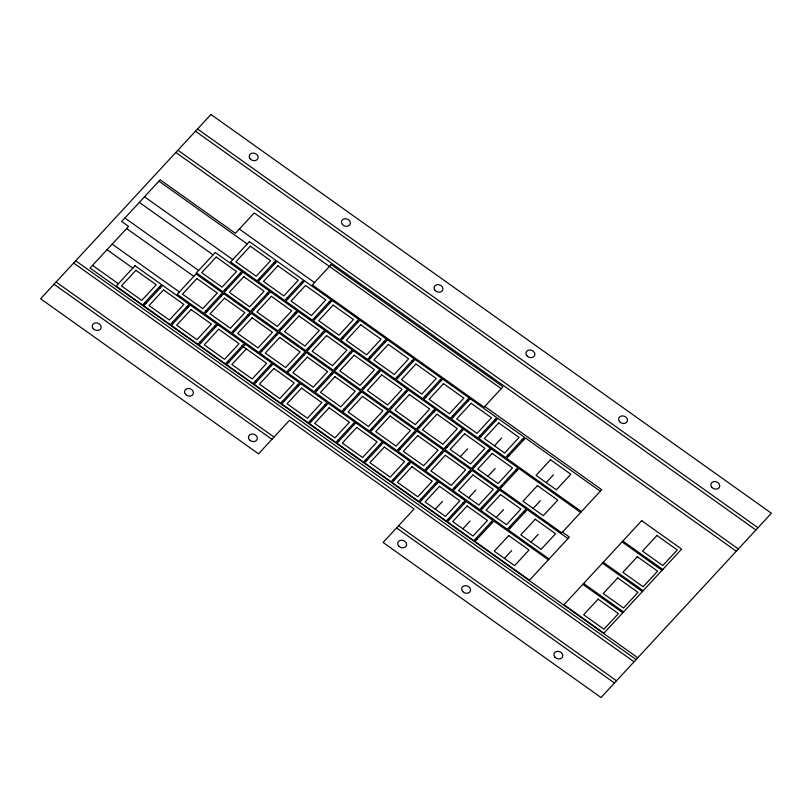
<?xml version="1.0" encoding="UTF-8"?>
<svg xmlns="http://www.w3.org/2000/svg" width="812" height="812" viewBox="0 0 812 812"><rect width="100%" height="100%" fill="white"/><g stroke="black" fill="none" stroke-linecap="round" stroke-linejoin="round"><path stroke-width="1.22" d="M246.31 348.866L231.867 364.486L252.187 378.95L266.63 363.329L242.128 345.892M460.323 456.679L467.539 448.863M435.252 509.195L442.469 501.39M494.467 445.788L501.684 437.972M487.921 476.319L495.147 468.504M468.666 497.797L475.893 489.981M462.85 528.835L470.077 521.02M496.274 517.437L503.501 509.621M546.222 482.612L553.449 474.797M533.139 508.485L540.366 500.679M504.445 558.423L511.661 550.617M530.957 542.111L538.183 534.296M197.539 128.996L757.982 527.749M195.469 131.229L755.911 529.982M177.919 150.22L738.362 548.963M175.859 152.453L736.291 551.206M501.217 388.654L254.237 212.937L235.389 233.328L160.187 179.817L121.678 221.493L128.57 226.396L90.051 268.072L637.785 657.771M239.317 229.075L314.508 282.566M484.754 406.477L601.702 489.687L561.813 532.834L500.07 488.905L518.919 468.514L580.661 512.443M600.281 491.23L525.455 437.993L506.617 458.374L581.433 511.611M158.949 181.167L247.224 243.976M273.735 262.834L274.832 263.616M301.343 282.474L302.429 283.256M328.941 302.115L330.037 302.896M356.549 321.755L357.635 322.537M384.147 341.395L385.243 342.177M411.755 361.035L412.841 361.807M439.353 380.676L440.449 381.447M466.961 400.316L468.047 401.087M494.569 419.956L495.655 420.728M522.167 439.596L523.253 440.368M144.506 196.788L232.78 259.596M259.292 278.465L260.378 279.237M286.9 298.105L287.986 298.877M314.498 317.746L315.594 318.517M342.106 337.386L343.192 338.157M369.704 357.026L370.8 357.798M397.312 376.666L398.398 377.438M424.909 396.307L426.006 397.078M452.517 415.947L453.603 416.718M480.115 435.577L481.212 436.359M507.723 455.217L508.809 455.999M622.834 541.066L662.795 569.496M622.063 541.908L662.013 570.328M139.329 202.391L213.079 254.856M239.591 273.725L240.677 274.497M267.199 293.365L268.285 294.137M294.797 313.006L295.893 313.777M322.405 332.646L323.491 333.417M350.002 352.286L351.099 353.058M377.61 371.926L378.697 372.698M405.208 391.567L406.304 392.338M432.816 411.197L433.902 411.978M460.414 430.837L461.51 431.619M488.022 450.477L489.108 451.259M515.63 470.118L516.716 470.899M124.886 218.012L198.635 270.487M225.147 289.346L226.233 290.128M252.755 308.986L253.841 309.768M280.353 328.627L281.439 329.408M307.961 348.267L309.047 349.048M335.559 367.907L336.655 368.689M363.167 387.547L364.253 388.329M390.765 407.188L391.861 407.959M418.373 426.828L419.459 427.599M445.971 446.468L447.067 447.239M473.579 466.108L474.665 466.88M501.177 485.749L502.273 486.52M562.462 532.124L569.364 537.036L529.485 580.184L475 541.421L493.848 521.04L548.323 559.803M603.225 562.29L643.175 590.72M567.943 538.579L527.262 509.642L508.424 530.023L549.095 558.961M602.443 563.132L642.404 591.552M126.611 228.517L193.824 276.344M220.336 295.203L221.432 295.984M247.944 314.843L249.03 315.624M275.542 334.483L276.638 335.265M303.15 354.123L304.236 354.895M330.748 373.764L331.844 374.535M358.356 393.404L359.442 394.175M385.954 413.044L387.05 413.815M413.562 432.684L414.648 433.456M441.17 452.325L442.256 453.096M468.768 471.965L469.854 472.736M496.376 491.605L497.462 492.376M523.973 511.245L525.07 512.017M112.168 244.148L179.381 291.965M205.893 310.834L206.979 311.605M233.501 330.474L234.587 331.245M261.099 350.114L262.195 350.885M288.707 369.754L289.793 370.526M316.304 389.395L317.401 390.166M343.912 409.025L344.998 409.806M371.51 428.665L372.606 429.446M399.118 448.305L400.204 449.087M426.716 467.945L427.812 468.727M454.324 487.586L455.41 488.367M481.932 507.226L483.018 508.007M509.53 526.866L510.616 527.638M583.605 583.513L623.555 611.943M582.833 584.356L622.784 612.776M107.001 249.741L132.803 268.102M159.314 286.971L160.4 287.742M186.922 306.611L188.008 307.383M214.52 326.251L215.616 327.023M269.726 365.522L270.822 366.303M297.334 385.162L298.42 385.944M324.932 404.802L326.028 405.584M352.54 424.443L353.626 425.224M380.138 444.083L381.234 444.864M407.746 463.723L408.832 464.505M435.354 483.363L436.44 484.135M462.952 503.004L464.038 503.775M490.56 522.644L491.646 523.415M92.548 265.372L118.359 283.733M144.871 302.592L145.957 303.373M172.479 322.232L173.565 323.014M200.077 341.872L201.163 342.654M227.685 361.513L228.771 362.284M255.283 381.153L256.379 381.924M282.891 400.793L283.977 401.564M310.488 420.433L311.585 421.205M338.096 440.074L339.183 440.845M365.694 459.714L366.791 460.485M393.302 479.354L394.388 480.125M420.9 498.994L421.996 499.766M448.508 518.635L449.594 519.406M476.116 538.275L477.202 539.046M75.709 260.794L636.141 659.547M73.638 263.037L634.081 661.78M56.089 282.018L274.009 437.069M398.601 525.719L616.531 680.771M54.018 284.251L271.939 439.302M396.54 527.952L614.461 683.004M210.958 114.472L40.6 298.775L258.52 453.827L289.498 420.311L414.09 508.962L383.122 542.477L601.042 697.528L771.4 513.225L210.958 114.472M135.005 265.727L116.157 286.108L142.668 304.977L161.517 284.586L135.005 265.727M135.898 270.305L121.455 285.936L141.775 300.389L156.219 284.768L135.898 270.305M162.603 285.367L143.765 305.748L170.276 324.617L189.115 304.226L162.603 285.367M163.496 289.945L149.053 305.576L169.383 320.029L183.827 304.409L163.496 289.945M215.281 252.481L196.433 272.862L222.945 291.731L241.793 271.35L215.281 252.481M196.027 273.959L177.178 294.35L203.69 313.209L222.539 292.827L196.027 273.959M216.175 257.059L201.731 272.69L222.052 287.154L236.495 271.523L216.175 257.059M196.92 278.546L182.477 294.167L202.797 308.631L217.24 293L196.92 278.546M190.211 305.007L171.362 325.389L197.874 344.258L216.723 323.866L190.211 305.007M249.426 241.59L230.578 261.982L257.089 280.84L275.938 260.459L249.426 241.59M191.104 309.585L176.661 325.216L196.981 339.67L211.424 324.049L191.104 309.585M250.319 246.178L235.876 261.799L256.196 276.263L270.64 260.642L250.319 246.178M242.879 272.121L224.041 292.503L250.553 311.372L269.391 290.98L242.879 272.121M223.625 293.599L204.786 313.99L231.298 332.849L250.137 312.468L223.625 293.599M243.773 276.699L229.329 292.33L249.66 306.784L264.103 291.163L243.773 276.699M224.518 298.187L210.075 313.808L230.405 328.271L244.848 312.64L224.518 298.187M217.809 324.648L198.97 345.029L225.482 363.888L244.321 343.506L217.809 324.648M277.024 261.231L258.186 281.622L284.697 300.481L303.536 280.099L277.024 261.231M218.702 329.225L204.259 344.846L224.589 359.31L239.032 343.689L218.702 329.225M277.917 265.818L263.474 281.439L283.804 295.903L298.248 280.272L277.917 265.818M270.487 291.762L251.639 312.143L278.151 331.012L296.999 310.62L270.487 291.762M251.233 313.239L232.384 333.63L258.896 352.489L277.745 332.108L251.233 313.239M271.381 296.339L256.937 311.97L277.257 326.424L291.701 310.803L271.381 296.339M252.126 317.817L237.683 333.448L258.003 347.912L272.446 332.281L252.126 317.817M245.417 344.288L226.568 364.669L253.09 383.528L271.929 363.147L245.417 344.288M304.632 280.871L285.783 301.262L312.305 320.121L331.144 299.74L304.632 280.871M305.525 285.459L291.082 301.079L311.402 315.543L325.845 299.912L305.525 285.459M331.144 264.56L312.305 284.951L484.104 407.177L502.943 386.796L331.144 264.56M298.085 311.402L279.247 331.783L305.759 350.652L324.597 330.261L298.085 311.402M278.831 332.879L259.992 353.261L286.504 372.129L305.342 351.748L278.831 332.879M298.978 315.98L284.535 331.611L304.865 346.064L319.309 330.443L298.978 315.98M279.724 337.457L265.28 353.088L285.611 367.552L300.054 351.921L279.724 337.457M273.015 363.918L254.176 384.309L280.688 403.168L299.537 382.787L273.015 363.918M332.23 300.511L313.391 320.902L339.903 339.761L358.752 319.38L332.23 300.511M273.918 368.506L259.464 384.127L279.795 398.59L294.238 382.959L273.918 368.506M333.133 305.099L318.68 320.72L339.01 335.183L353.453 319.552L333.133 305.099M325.693 331.042L306.845 351.423L333.367 370.292L352.205 349.901L325.693 331.042M306.439 352.52L287.59 372.901L314.112 391.77L332.95 371.388L306.439 352.52M326.586 335.62L312.143 351.251L332.463 365.704L346.907 350.084L326.586 335.62M307.332 357.097L292.888 372.728L313.209 387.192L327.652 371.561L307.332 357.097M300.623 383.558L281.774 403.95L308.296 422.808L327.135 402.427L300.623 383.558M359.838 320.151L340.989 340.543L367.511 359.401L386.35 339.02L359.838 320.151M301.516 388.146L287.072 403.767L307.393 418.231L321.846 402.6L301.516 388.146M360.731 324.739L346.288 340.36L366.608 354.824L381.061 339.193L360.731 324.739M353.291 350.682L334.453 371.064L360.964 389.933L379.813 369.541L353.291 350.682M334.036 372.16L315.198 392.541L341.71 411.41L360.558 391.029L334.036 372.16M354.194 355.26L339.741 370.891L360.071 385.345L374.515 369.724L354.194 355.26M334.94 376.738L320.486 392.369L340.817 406.832L355.26 391.201L334.94 376.738M328.221 403.199L309.382 423.59L335.894 442.449L354.742 422.067L328.221 403.199M387.436 339.792L368.597 360.173L395.109 379.042L413.958 358.66L387.436 339.792M329.124 407.786L314.68 423.407L335.001 437.871L349.444 422.24L329.124 407.786M388.339 344.369L373.896 360L394.216 374.464L408.659 358.833L388.339 344.369M380.899 370.323L362.05 390.704L388.572 409.563L407.411 389.181L380.899 370.323M361.644 391.8L342.796 412.181L369.318 431.05L388.156 410.659L361.644 391.8M381.792 374.9L367.349 390.521L387.669 404.985L402.123 389.364L381.792 374.9M362.538 396.378L348.094 412.009L368.415 426.473L382.868 410.842L362.538 396.378M355.829 422.839L336.98 443.23L363.502 462.089L382.34 441.708L355.829 422.839M415.044 359.432L396.205 379.813L422.717 398.682L441.555 378.301L415.044 359.432M356.722 427.427L342.278 443.047L362.599 457.511L377.052 441.88L356.722 427.427M415.937 364.009L401.493 379.64L421.814 394.104L436.267 378.473L415.937 364.009M408.497 389.963L389.658 410.344L416.17 429.203L435.019 408.822L408.497 389.963M389.242 411.44L370.404 431.822L396.916 450.69L415.764 430.299L389.242 411.44M409.4 394.541L394.957 410.161L415.277 424.625L429.721 409.004L409.4 394.541M390.146 416.018L375.702 431.649L396.023 446.113L410.466 430.482L390.146 416.018M383.426 442.479L364.588 462.87L391.1 481.729L409.948 461.348L383.426 442.479M442.642 379.072L423.803 399.453L450.315 418.322L469.163 397.941L442.642 379.072M384.33 447.067L369.886 462.688L390.207 477.151L404.65 461.52L384.33 447.067M443.545 383.65L429.101 399.281L449.422 413.744L463.865 398.113L443.545 383.65M436.105 409.593L417.267 429.984L443.778 448.843L462.617 428.462L436.105 409.593M416.85 431.081L398.012 451.462L424.524 470.331L443.362 449.939L416.85 431.081M436.998 414.181L422.555 429.802L442.885 444.265L457.329 428.634L436.998 414.181M417.744 435.658L403.3 451.289L423.631 465.743L438.074 450.122L417.744 435.658M411.034 462.119L392.196 482.501L418.708 501.369L437.546 480.988L411.034 462.119M470.249 398.712L451.411 419.093L477.923 437.962L496.761 417.581L470.249 398.712M411.928 466.697L397.484 482.328L417.815 496.792L432.258 481.161L411.928 466.697M471.143 403.29L456.699 418.921L477.03 433.385L491.473 417.754L471.143 403.29M463.713 429.233L444.864 449.625L471.376 468.483L490.225 448.102L463.713 429.233M444.458 450.721L425.61 471.102L452.122 489.971L470.97 469.58L444.458 450.721M464.606 433.821L450.163 449.442L470.483 463.906L484.926 448.275L464.606 433.821M445.352 455.299L430.908 470.93L451.228 485.383L465.672 469.762L445.352 455.299M438.642 481.76L419.794 502.141L446.306 521.01L465.154 500.628L438.642 481.76M497.857 418.353L479.009 438.734L505.521 457.603L524.369 437.211L497.857 418.353M439.536 486.337L425.092 501.968L445.412 516.432L459.856 500.801L439.536 486.337M498.751 422.93L484.307 438.561L504.628 453.015L519.071 437.394L498.751 422.93M491.311 448.874L472.472 469.265L498.984 488.124L517.823 467.742L491.311 448.874M472.056 470.361L453.218 490.742L479.73 509.611L498.568 489.22L472.056 470.361M492.204 453.461L477.76 469.082L498.091 483.546L512.534 467.915L492.204 453.461M472.949 474.939L458.506 490.57L478.836 505.023L493.28 489.403L472.949 474.939M466.24 501.4L447.402 521.781L473.914 540.65L492.752 520.269L466.24 501.4M467.133 505.977L452.69 521.608L473.02 536.072L487.464 520.441L467.133 505.977M499.664 490.001L480.816 510.383L507.327 529.251L526.176 508.86L499.664 490.001M500.557 494.579L486.114 510.2L506.434 524.664L520.878 509.043L500.557 494.579M550.506 459.754L536.062 475.385L556.382 489.839L570.826 474.218L550.506 459.754M537.422 485.627L522.979 501.258L543.309 515.721L557.753 500.09L537.422 485.627M508.728 535.565L494.275 551.196L514.605 565.659L529.048 550.028L508.728 535.565M535.24 519.254L520.796 534.885L541.117 549.348L555.57 533.717L535.24 519.254M641.683 520.685L563.985 604.737L603.935 633.157L681.633 549.115L641.683 520.685M598.068 599.144L583.625 614.765L603.955 629.229L618.399 613.598L598.068 599.144M617.688 577.921L603.245 593.542L623.565 608.005L638.009 592.374L617.688 577.921M637.308 556.697L622.865 572.318L643.185 586.782L657.629 571.161L637.308 556.697M656.918 535.473L642.475 551.094L662.805 565.558L677.249 549.937L656.918 535.473M250.208 158.908A4.537 3.705 19.5 0 0 257.82 158.655A4.537 3.705 19.5 0 0 252.897 153.082A4.537 3.705 19.5 0 0 250.208 158.908M342.461 224.548A4.537 3.705 19.5 0 0 350.073 224.295A4.537 3.705 19.5 0 0 345.151 218.712A4.537 3.705 19.5 0 0 342.461 224.548M435.08 290.442A4.537 3.705 19.5 0 0 442.692 290.188A4.537 3.705 19.5 0 0 437.769 284.616A4.537 3.705 19.5 0 0 435.08 290.442M526.988 355.839A4.537 3.705 19.5 0 0 534.601 355.575A4.537 3.705 19.5 0 0 529.678 350.002A4.537 3.705 19.5 0 0 526.988 355.839M619.607 421.732A4.537 3.705 19.5 0 0 627.219 421.479A4.537 3.705 19.5 0 0 622.296 415.896A4.537 3.705 19.5 0 0 619.607 421.732M711.86 487.373A4.537 3.705 19.5 0 0 719.473 487.109A4.537 3.705 19.5 0 0 714.55 481.536A4.537 3.705 19.5 0 0 711.86 487.373M93.268 328.687A4.537 3.705 19.5 0 0 100.881 328.434A4.537 3.705 19.5 0 0 95.968 322.861A4.537 3.705 19.5 0 0 93.268 328.687M185.522 394.327A4.537 3.705 19.5 0 0 193.134 394.074A4.537 3.705 19.5 0 0 188.222 388.491A4.537 3.705 19.5 0 0 185.522 394.327M249.446 439.81A4.537 3.705 19.5 0 0 257.059 439.556A4.537 3.705 19.5 0 0 252.136 433.973A4.537 3.705 19.5 0 0 249.446 439.81M398.743 546.029A4.537 3.705 19.5 0 0 406.355 545.776A4.537 3.705 19.5 0 0 401.432 540.203A4.537 3.705 19.5 0 0 398.743 546.029M462.667 591.512A4.537 3.705 19.5 0 0 470.28 591.258A4.537 3.705 19.5 0 0 465.357 585.675A4.537 3.705 19.5 0 0 462.667 591.512M554.921 657.152A4.537 3.705 19.5 0 0 562.533 656.888A4.537 3.705 19.5 0 0 557.611 651.315A4.537 3.705 19.5 0 0 554.921 657.152"/></g></svg>
